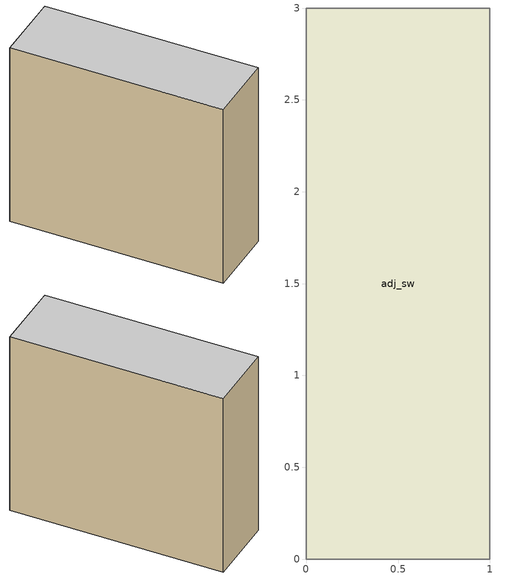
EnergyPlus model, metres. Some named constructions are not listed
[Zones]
adj_sw
 floor othersideconditionsmodel (floor): 1,3 1,0 0,0 0,3 z0
 wall to adj_sw (par_int): 0,0 1,0 z0:2.7
 wall inside (int_wall): 1,0 1,3 z0:2.7
 wall inside (par_int): 1,3 0,3 0,0 z0:2.7
 ceiling adiabatic (floor): 0,3 0,0 1,0 1,3 z2.7
